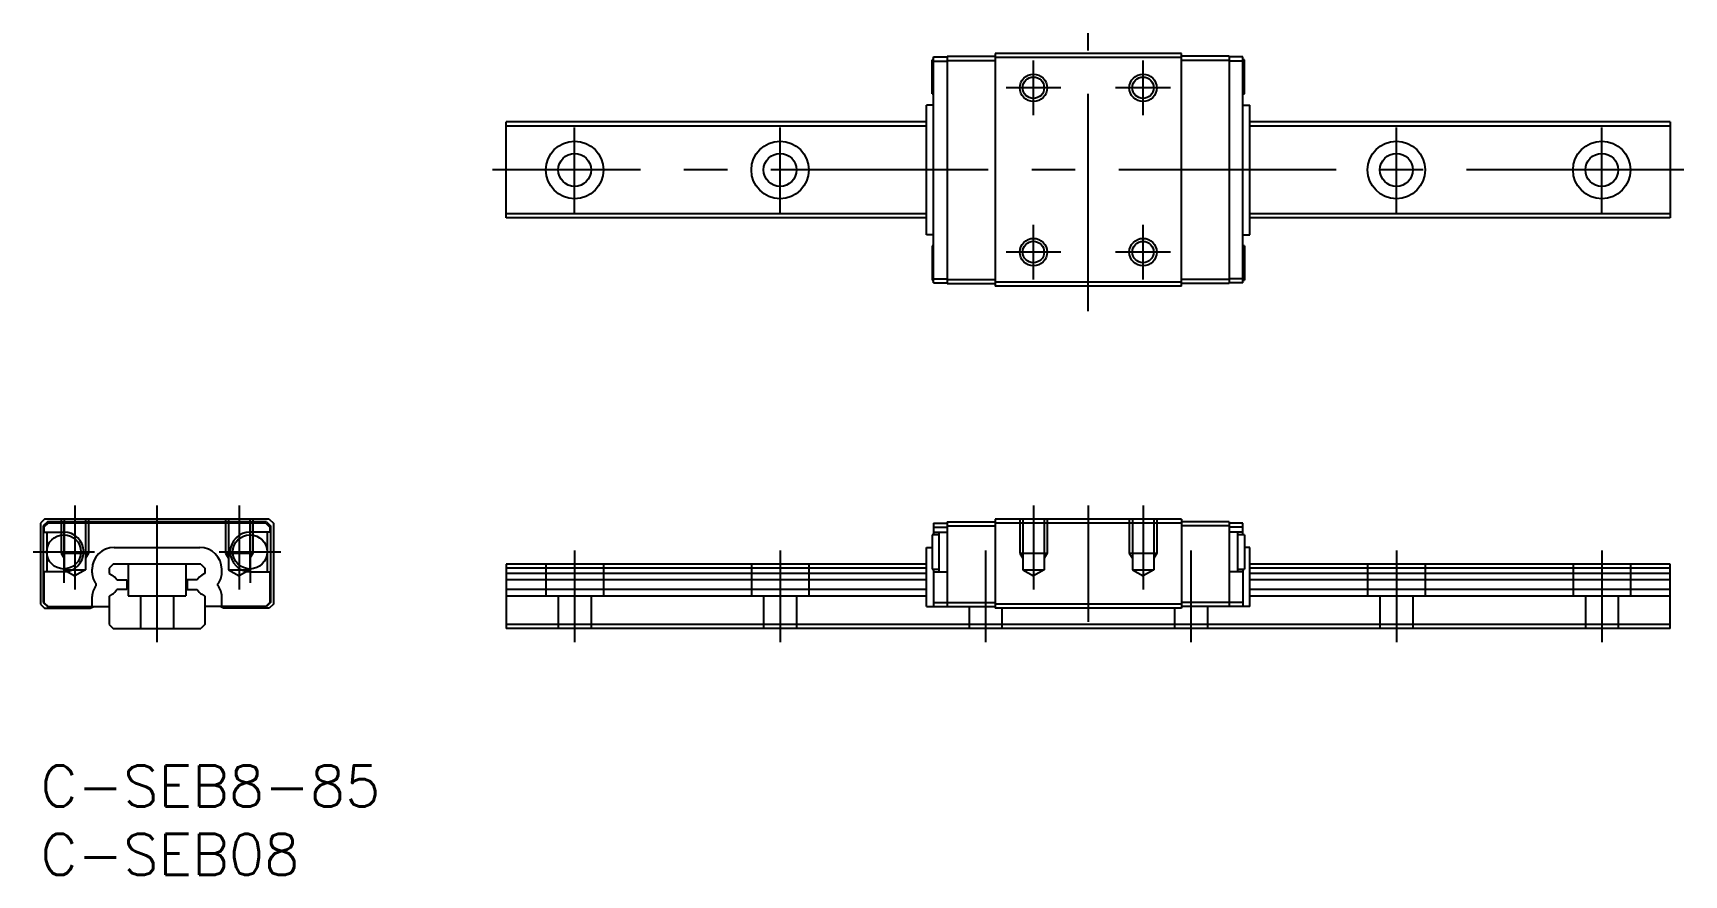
# Model space of a CAD drawing. Extents: x -1 to 120, y -8 to 54.
import ezdxf

# ---------------------------------------------------------------- set-up
doc = ezdxf.new("R2010")
doc.units = 0
doc.header["$LTSCALE"] = 0.5
doc.linetypes.add('CENTER', pattern=[50.8, 31.75, -6.35, 6.35, -6.35])
doc.linetypes.add('DASHED', pattern=[19.05, 12.7, -6.35])
for name, color, linetype in [('MSM_CENTER', 1, 'CENTER'), ('MSM_CONTINUOUS', 7, 'CONTINUOUS'), ('MSM_DASHED', 4, 'DASHED'), ('MSM_NARROW', 5, 'CONTINUOUS'), ('MSM_PART_NUMBER', 7, 'CONTINUOUS')]:
    doc.layers.add(name, color=color, linetype=linetype)
doc.styles.get("Standard").update_dxf_attribs({"font": 'txt.shx', "height": 1, "bigfont": 'bigfont.shx'})

# ---------------------------------------------------------------- blocks, each defined once
blk = doc.blocks.new('*U46')
at = {"layer": 'MSM_PART_NUMBER'}
blk.add_text('C-SEB8-85', height=3, dxfattribs=at).set_placement((0, -3))
blk = doc.blocks.new('*U47')
at = {"layer": 'MSM_PART_NUMBER'}
blk.add_text('C-SEB08', height=3, dxfattribs=at).set_placement((0, -8))

msp = doc.modelspace()

# ---------------------------------------------------------------- linework, layer by layer
at = {"layer": 'MSM_CENTER'}
for p, q in [((76.5, 33.18), (76.5, 53.5)), ((72.5, 47.5), (72.5, 51.5)), ((80.5, 47.5), (80.5, 51.5)), ((74.5, 49.5), (70.5, 49.5)), ((82.5, 49.5), (78.5, 49.5)), ((39, 40.4), (39, 46.6)), ((54, 40.4), (54, 46.6)), ((99, 40.4), (99, 46.6)), ((114, 40.4), (114, 46.6)), ((120, 43.5), (33, 43.5)), ((72.5, 35.5), (72.5, 39.5)), ((80.5, 35.5), (80.5, 39.5)), ((74.5, 37.5), (70.5, 37.5)), ((82.5, 37.5), (78.5, 37.5)), ((2.5, 19), (2.5, 12.85)), ((8.5, 19), (8.5, 9)), ((14.5, 19), (14.5, 12.85)), ((72.5, 19), (72.5, 12.85)), ((76.5, 19), (76.5, 10.48)), ((80.5, 19), (80.5, 12.85)), ((1.7, 17.85), (1.7, 13.35)), ((15.3, 17.85), (15.3, 13.35)), ((39, 15.7), (39, 9)), ((54, 15.7), (54, 9)), ((69, 15.7), (69, 9)), ((84, 15.7), (84, 9)), ((99, 15.7), (99, 9)), ((114, 15.7), (114, 9)), ((-0.55, 15.6), (3.95, 15.6)), ((13.05, 15.6), (17.55, 15.6))]:
    msp.add_line(p, q, dxfattribs=at)
at = {"layer": 'MSM_CONTINUOUS'}
for p, q in [((83.3, 52), (69.7, 52)), ((69.7, 52), (69.7, 35)), ((83.3, 35), (83.3, 52)), ((65.2, 51.55), (65.1, 51.55)), ((65.1, 49.05), (65.1, 51.55)), ((65.2, 35.25), (65.2, 51.75)), ((65.2, 51.75), (66.2, 51.75)), ((65.2, 51.45), (66.2, 51.45)), ((66.2, 51.8), (69.7, 51.8)), ((66.2, 51.8), (69.7, 51.8)), ((66.2, 51.8), (66.2, 35.2)), ((66.2, 51.5), (69.7, 51.5)), ((66.2, 51.5), (69.7, 51.5)), ((83.3, 51.7), (69.7, 51.7)), ((86.8, 51.8), (83.3, 51.8)), ((86.8, 51.5), (83.3, 51.5)), ((86.8, 51.8), (86.8, 35.2)), ((87.8, 51.75), (86.8, 51.75)), ((87.8, 51.45), (86.8, 51.45)), ((87.8, 35.25), (87.8, 51.75)), ((87.9, 51.55), (87.8, 51.55)), ((87.9, 49.05), (87.9, 51.55)), ((64.7, 38.77), (64.7, 48.23)), ((65.2, 48.23), (64.7, 48.23)), ((65.1, 49.05), (65.2, 49.05)), ((87.8, 49.05), (87.9, 49.05)), ((87.8, 48.23), (88.3, 48.23)), ((88.3, 38.77), (88.3, 48.23)), ((64.7, 47), (34, 47)), ((34, 40), (34, 47)), ((64.7, 46.7), (34, 46.7)), ((119, 47), (88.3, 47)), ((119, 46.7), (88.3, 46.7)), ((119, 47), (119, 40)), ((64.7, 40.3), (34, 40.3)), ((64.7, 40), (34, 40)), ((119, 40.3), (88.3, 40.3)), ((119, 40), (88.3, 40)), ((65.2, 38.77), (64.7, 38.77)), ((87.8, 38.77), (88.3, 38.77)), ((65.2, 37.95), (65.1, 37.95)), ((65.2, 37.95), (65.1, 37.95)), ((65.1, 37.95), (65.1, 35.45)), ((65.1, 37.95), (65.1, 35.45)), ((87.9, 37.95), (87.8, 37.95)), ((87.9, 37.95), (87.9, 35.45)), ((65.1, 35.45), (65.2, 35.45)), ((65.1, 35.45), (65.2, 35.45)), ((65.2, 35.55), (66.2, 35.55)), ((65.2, 35.25), (66.2, 35.25)), ((66.2, 35.5), (69.7, 35.5)), ((66.2, 35.5), (69.7, 35.5)), ((66.2, 35.2), (69.7, 35.2)), ((66.2, 35.2), (69.7, 35.2)), ((83.3, 35.3), (69.7, 35.3)), ((83.3, 35), (69.7, 35)), ((86.8, 35.5), (83.3, 35.5)), ((86.8, 35.2), (83.3, 35.2)), ((87.8, 35.55), (86.8, 35.55)), ((87.8, 35.25), (86.8, 35.25)), ((87.8, 35.45), (87.9, 35.45)), ((0.3, 18), (0, 17.7)), ((0, 17.7), (0, 11.78)), ((0.5, 17.8), (0.2, 17.5)), ((0.2, 17.5), (0.2, 11.9)), ((0.55, 17.7), (0.25, 17.4)), ((0.25, 17.4), (0.25, 17.05)), ((0.25, 17.05), (1.7, 17.05)), ((16.7, 18), (0.3, 18)), ((0.45, 17.05), (0.45, 14.15)), ((16.5, 17.8), (0.5, 17.8)), ((16.45, 17.7), (0.55, 17.7)), ((16.75, 17.05), (15.3, 17.05)), ((16.45, 17.7), (16.75, 17.4)), ((16.5, 17.8), (16.8, 17.5)), ((16.55, 17.05), (16.55, 14.15)), ((16.7, 18), (17, 17.7)), ((16.75, 17.4), (16.75, 17.05)), ((16.8, 17.5), (16.8, 11.9)), ((17, 17.7), (17, 11.78)), ((65.2, 17.7), (65.2, 16.85)), ((65.2, 17.7), (66.2, 17.7)), ((65.2, 17.4), (66.2, 17.4)), ((65.2, 17.05), (66.2, 17.05)), ((65.6, 17.05), (65.6, 14.15)), ((66.2, 17.8), (66.2, 11.6)), ((66.2, 17.8), (69.7, 17.8)), ((66.2, 17.8), (69.7, 17.8)), ((66.2, 17.5), (69.7, 17.5)), ((66.2, 17.5), (69.7, 17.5)), ((83.3, 18), (69.7, 18)), ((69.7, 18), (69.7, 11.48)), ((83.3, 17.7), (69.7, 17.7)), ((83.3, 18), (83.3, 11.48)), ((86.8, 17.8), (83.3, 17.8)), ((86.8, 17.5), (83.3, 17.5)), ((86.8, 17.8), (86.8, 11.6)), ((87.8, 17.7), (86.8, 17.7)), ((87.8, 17.4), (86.8, 17.4)), ((87.8, 17.05), (86.8, 17.05)), ((87.4, 17.05), (87.4, 14.15)), ((87.8, 16.85), (87.8, 17.7)), ((5.37, 15.93), (11.63, 15.93)), ((64.7, 11.6), (64.7, 15.93)), ((64.7, 15.93), (65.1, 15.93)), ((65.1, 16.85), (65.1, 14.35)), ((65.1, 16.85), (65.1, 14.35)), ((65.6, 16.85), (65.1, 16.85)), ((65.6, 16.85), (65.1, 16.85)), ((87.9, 16.85), (87.4, 16.85)), ((87.9, 16.85), (87.9, 14.35)), ((88.3, 15.93), (87.9, 15.93)), ((88.3, 11.6), (88.3, 15.93)), ((5.3, 14.7), (5, 14.4)), ((11.7, 14.7), (5.3, 14.7)), ((11.7, 14.7), (12, 14.4)), ((64.7, 14.7), (34, 14.7)), ((34, 14.7), (34, 10)), ((119, 14.7), (88.3, 14.7)), ((119, 10), (119, 14.7)), ((0.25, 14.15), (0.25, 11.9)), ((1.7, 14.15), (0.25, 14.15)), ((3.77, 14.07), (3.77, 14.33)), ((4.05, 13.14), (4.05, 13.26)), ((5, 14.4), (5, 14.03)), ((5, 14.03), (5.23, 13.9)), ((5.57, 13.55), (6.3, 13.55)), ((6.3, 13.55), (6.3, 12.85)), ((10.7, 13.55), (10.7, 12.85)), ((11.43, 13.55), (10.7, 13.55)), ((12, 14.03), (11.77, 13.9)), ((12, 14.4), (12, 14.03)), ((12.95, 13.14), (12.95, 13.26)), ((13.23, 14.07), (13.23, 14.33)), ((15.3, 14.15), (16.75, 14.15)), ((16.75, 14.15), (16.75, 11.9)), ((64.7, 14.4), (34, 14.4)), ((64.7, 14.03), (34, 14.03)), ((64.7, 13.55), (34, 13.55)), ((65.1, 14.35), (65.6, 14.35)), ((65.1, 14.35), (65.6, 14.35)), ((65.2, 14.35), (65.2, 11.6)), ((65.2, 14.15), (66.2, 14.15)), ((87.8, 14.15), (86.8, 14.15)), ((87.4, 14.35), (87.9, 14.35)), ((87.8, 14.35), (87.8, 11.6)), ((119, 14.4), (88.3, 14.4)), ((119, 14.03), (88.3, 14.03)), ((119, 13.55), (88.3, 13.55)), ((3.77, 11.6), (3.77, 12.33)), ((5.23, 12.5), (5, 12.37)), ((5, 12.37), (5, 10.3)), ((6.3, 12.85), (5.57, 12.85)), ((10.7, 12.85), (11.43, 12.85)), ((11.77, 12.5), (12, 12.37)), ((12, 12.37), (12, 10.3)), ((13.23, 11.6), (13.23, 12.33)), ((64.7, 12.85), (34, 12.85)), ((64.7, 12.37), (34, 12.37)), ((119, 12.85), (88.3, 12.85)), ((119, 12.37), (88.3, 12.37)), ((0, 11.78), (0.3, 11.48)), ((0.2, 11.9), (0.5, 11.6)), ((0.25, 11.9), (0.55, 11.6)), ((0.3, 11.48), (3.63, 11.48)), ((0.5, 11.6), (5, 11.6)), ((3.63, 11.48), (3.89, 11.6)), ((16.5, 11.6), (12, 11.6)), ((13.37, 11.48), (13.11, 11.6)), ((16.7, 11.48), (13.37, 11.48)), ((16.75, 11.9), (16.45, 11.6)), ((16.8, 11.9), (16.5, 11.6)), ((17, 11.78), (16.7, 11.48)), ((64.7, 11.6), (69.7, 11.6)), ((65.2, 11.9), (69.7, 11.9)), ((83.3, 11.78), (69.7, 11.78)), ((83.3, 11.48), (69.7, 11.48)), ((87.8, 11.9), (83.3, 11.9)), ((88.3, 11.6), (83.3, 11.6)), ((5, 10.3), (5.3, 10)), ((5.3, 10), (11.7, 10)), ((12, 10.3), (11.7, 10)), ((119, 10.3), (34, 10.3)), ((119, 10), (34, 10))]:
    msp.add_line(p, q, dxfattribs=at)
for centre, radius in [((72.5, 49.5), 0.783), ((80.5, 49.5), 0.783), ((39, 43.5), 2.1), ((39, 43.5), 1.2), ((54, 43.5), 2.1), ((54, 43.5), 1.2), ((99, 43.5), 2.1), ((99, 43.5), 1.2), ((114, 43.5), 2.1), ((114, 43.5), 1.2), ((72.5, 37.5), 0.784), ((80.5, 37.5), 0.783), ((1.7, 15.6), 1.25), ((15.3, 15.6), 1.25), ((15.3, 15.6), 1.25)]:
    msp.add_circle(centre, radius, dxfattribs=at)
for centre, radius, start, end in [((1.7, 15.6), 1.45, 270, 90), ((15.3, 15.6), 1.45, 90, 270), ((5.37, 14.33), 1.6, 90.0008, 179.9992), ((11.63, 14.33), 1.6, 0.0008, 90), ((5.07, 14.07), 1.3, 179.9977, 218.646), ((4.79, 13.14), 0.875, 27.7195, 60), ((12.21, 13.14), 0.875, 120, 152.2805), ((11.93, 14.07), 1.3, 321.354, 0.0023), ((5.07, 12.33), 1.3, 141.354, 180.0023), ((4.79, 13.26), 0.875, 300, 332.2805), ((12.21, 13.26), 0.875, 207.7195, 240), ((11.93, 12.33), 1.3, 359.9977, 38.646)]:
    msp.add_arc(centre, radius, start, end, dxfattribs=at)
at = {"layer": 'MSM_DASHED'}
for p, q in [((1.5, 18), (1.5, 15.5)), ((1.72, 18), (1.72, 14.3)), ((3.28, 18), (3.28, 14.3)), ((3.5, 18), (3.5, 15.5)), ((13.5, 18), (13.5, 15.5)), ((13.72, 18), (13.72, 14.3)), ((15.28, 18), (15.28, 14.3)), ((15.5, 18), (15.5, 15.5)), ((71.5, 18), (71.5, 15.5)), ((71.72, 18), (71.72, 14.3)), ((73.28, 18), (73.28, 14.3)), ((73.5, 18), (73.5, 15.5)), ((79.5, 18), (79.5, 15.5)), ((79.72, 18), (79.72, 14.3)), ((81.28, 18), (81.28, 14.3)), ((81.5, 18), (81.5, 15.5)), ((1.5, 15.5), (1.72, 15.13)), ((1.5, 15.5), (3.5, 15.5)), ((3.5, 15.5), (3.28, 15.13)), ((6.4, 14.7), (6.4, 12.4)), ((10.6, 14.7), (10.6, 12.4)), ((13.5, 15.5), (13.72, 15.13)), ((13.5, 15.5), (15.5, 15.5)), ((15.5, 15.5), (15.28, 15.13)), ((36.9, 14.7), (36.9, 12.4)), ((41.1, 14.7), (41.1, 12.4)), ((51.9, 14.7), (51.9, 12.4)), ((56.1, 14.7), (56.1, 12.4)), ((71.5, 15.5), (71.72, 15.13)), ((71.5, 15.5), (73.5, 15.5)), ((73.5, 15.5), (73.28, 15.13)), ((79.5, 15.5), (79.72, 15.13)), ((79.5, 15.5), (81.5, 15.5)), ((81.5, 15.5), (81.28, 15.13)), ((96.9, 14.7), (96.9, 12.4)), ((101.1, 14.7), (101.1, 12.4)), ((111.9, 14.7), (111.9, 12.4)), ((116.1, 14.7), (116.1, 12.4)), ((1.72, 14.3), (3.28, 14.3)), ((1.72, 14.3), (2.5, 13.85)), ((3.28, 14.3), (2.5, 13.85)), ((13.72, 14.3), (15.28, 14.3)), ((13.72, 14.3), (14.5, 13.85)), ((15.28, 14.3), (14.5, 13.85)), ((71.72, 14.3), (73.28, 14.3)), ((71.72, 14.3), (72.5, 13.85)), ((73.28, 14.3), (72.5, 13.85)), ((79.72, 14.3), (81.28, 14.3)), ((79.72, 14.3), (80.5, 13.85)), ((81.28, 14.3), (80.5, 13.85)), ((6.4, 12.4), (10.6, 12.4)), ((7.3, 12.4), (7.3, 10)), ((9.7, 12.4), (9.7, 10)), ((36.9, 12.4), (41.1, 12.4)), ((37.8, 12.4), (37.8, 10)), ((40.2, 12.4), (40.2, 10)), ((51.9, 12.4), (56.1, 12.4)), ((52.8, 12.4), (52.8, 10)), ((55.2, 12.4), (55.2, 10)), ((96.9, 12.4), (101.1, 12.4)), ((97.8, 12.4), (97.8, 10)), ((100.2, 12.4), (100.2, 10)), ((111.9, 12.4), (116.1, 12.4)), ((112.8, 12.4), (112.8, 10)), ((115.2, 12.4), (115.2, 10)), ((67.8, 11.6), (67.8, 10)), ((70.2, 11.48), (70.2, 10)), ((82.8, 11.48), (82.8, 10)), ((85.2, 11.6), (85.2, 10))]:
    msp.add_line(p, q, dxfattribs=at)
at = {"layer": 'MSM_NARROW'}
for centre in [(72.5, 49.5), (80.5, 49.5), (72.5, 37.5), (80.5, 37.5)]:
    msp.add_circle(centre, 1, dxfattribs=at)

# ---------------------------------------------------------------- block references
at = {"layer": 'MSM_CONTINUOUS'}
for name in ['*U46', '*U47']:
    msp.add_blockref(name, (0, 0), dxfattribs=at)

doc.saveas('drawing.dxf')
